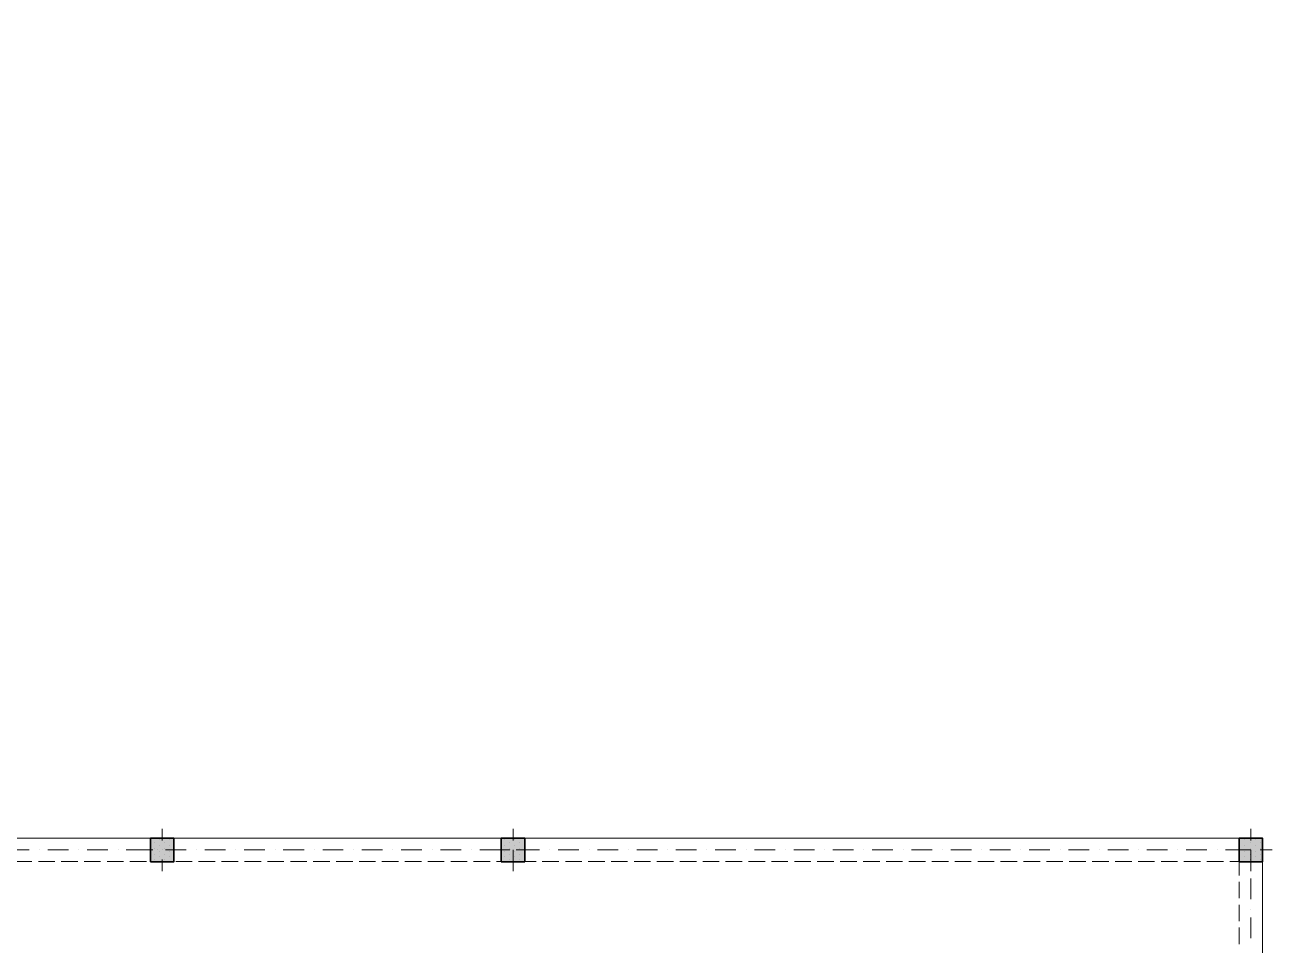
# Model space of a CAD drawing. Header units: inches. Extents: x 206002 to 410047, y 60394 to 83306.
# Drawn here: x 260475 to 271151, y 73379 to 81254 of the extents above; entities that cross this region are included whole.
import ezdxf

# ---------------------------------------------------------------- set-up
doc = ezdxf.new("R2010")
doc.units = ezdxf.units.IN
doc.header["$MEASUREMENT"] = 0
doc.layers.add('PDF_Structural - Bearing', color=7, linetype='Continuous')

msp = doc.modelspace()

# ---------------------------------------------------------------- linework, layer by layer
at = {"layer": 'PDF_Structural - Bearing', "lineweight": 18}
msp.add_lwpolyline([(271070, 74293), (240590, 74293), (240590, 81254), (237582, 81254), (237582, 74293), (207102, 74293), (207102, 65369), (216627, 65369), (216627, 63865), (261746, 63865), (261746, 65369), (271070, 65369)], close=True, dxfattribs=at)
at = {"layer": 'PDF_Structural - Bearing', "lineweight": 0}
for points in [[(261651, 74273), (261651, 74373)], [(270970, 74273), (270970, 74373)], [(261570, 74193), (261470, 74193)], [(261651, 74193), (261651, 74193)], [(261651, 74112), (261651, 74012)], [(261731, 74193), (261831, 74193)], [(264654, 74193), (264654, 74193)], [(264654, 74193), (264654, 74193)], [(270890, 74193), (270790, 74193)], [(270970, 74193), (270970, 74193)], [(270970, 74112), (270970, 74012)], [(271050, 74193), (271151, 74193)]]:
    msp.add_lwpolyline(points, dxfattribs=at)
for points in [[(264654, 74373), (264654, 74273)], [(264473, 74193), (264573, 74193)], [(264654, 74012), (264654, 74112)], [(264834, 74193), (264734, 74193)]]:
    msp.add_lwpolyline(points, close=True, dxfattribs=at)
at = {"layer": 'PDF_Structural - Bearing', "lineweight": 18}
for points in [[(260419, 74293), (260560, 74293)], [(260615, 74293), (260756, 74293)], [(260811, 74293), (260953, 74293)], [(261007, 74293), (261149, 74293)], [(261203, 74293), (261345, 74293)], [(261399, 74293), (261541, 74293)], [(261595, 74293), (261737, 74293)], [(261792, 74293), (261933, 74293)], [(261988, 74293), (262129, 74293)], [(262184, 74293), (262325, 74293)], [(262380, 74293), (262522, 74293)], [(262576, 74293), (262718, 74293)], [(262772, 74293), (262914, 74293)], [(262968, 74293), (263110, 74293)], [(263165, 74293), (263306, 74293)], [(263361, 74293), (263502, 74293)], [(263557, 74293), (263698, 74293)], [(263753, 74293), (263894, 74293)], [(263949, 74293), (264091, 74293)], [(264145, 74293), (264287, 74293)], [(264341, 74293), (264483, 74293)], [(264537, 74293), (264679, 74293)], [(264734, 74293), (264875, 74293)], [(264930, 74293), (265071, 74293)], [(265126, 74293), (265267, 74293)], [(265322, 74293), (265463, 74293)], [(265518, 74293), (265660, 74293)], [(265714, 74293), (265856, 74293)], [(265910, 74293), (266052, 74293)], [(266106, 74293), (266248, 74293)], [(266303, 74293), (266444, 74293)], [(266499, 74293), (266640, 74293)], [(266695, 74293), (266836, 74293)], [(266891, 74293), (267032, 74293)], [(267087, 74293), (267229, 74293)], [(267283, 74293), (267425, 74293)], [(267479, 74293), (267621, 74293)], [(267675, 74293), (267817, 74293)], [(267872, 74293), (268013, 74293)], [(268068, 74293), (268209, 74293)], [(268264, 74293), (268405, 74293)], [(268460, 74293), (268601, 74294)], [(268656, 74294), (268798, 74294)], [(268852, 74294), (268994, 74294)], [(269048, 74294), (269190, 74294)], [(269245, 74294), (269386, 74294)], [(269441, 74294), (269582, 74294)], [(269637, 74294), (269778, 74294)], [(269833, 74294), (269974, 74294)], [(270029, 74294), (270170, 74294)], [(270225, 74294), (270367, 74294)], [(270421, 74294), (270563, 74294)], [(270617, 74294), (270759, 74294)], [(270813, 74294), (270955, 74294)], [(271010, 74294), (271070, 74294), (271070, 74173)], [(260393, 74093), (260535, 74093)], [(260590, 74093), (260731, 74093)], [(260786, 74093), (260927, 74093)], [(260982, 74093), (261123, 74093)], [(261178, 74093), (261319, 74093)], [(261374, 74093), (261516, 74093)], [(261570, 74093), (261712, 74093)], [(261766, 74093), (261908, 74093)], [(261962, 74093), (262104, 74093)], [(262159, 74093), (262300, 74093)], [(262355, 74093), (262496, 74093)], [(262551, 74093), (262692, 74093)], [(262747, 74093), (262888, 74093)], [(262943, 74093), (263085, 74093)], [(263139, 74093), (263281, 74093)], [(263335, 74093), (263477, 74093)], [(263531, 74093), (263673, 74093)], [(263728, 74093), (263869, 74093)], [(263924, 74093), (264065, 74093)], [(264120, 74093), (264261, 74093)], [(264316, 74093), (264457, 74093)], [(264512, 74093), (264654, 74093)], [(264626, 74193), (264553, 74193), (264553, 74092), (264626, 74092)], [(264681, 74193), (264754, 74193), (264754, 74092), (264681, 74092)], [(264708, 74093), (264850, 74093)], [(264904, 74093), (265046, 74093)], [(265101, 74093), (265242, 74093)], [(265297, 74093), (265438, 74093)], [(265493, 74093), (265634, 74093)], [(265689, 74093), (265830, 74093)], [(265885, 74093), (266026, 74093)], [(266081, 74093), (266223, 74093)], [(266277, 74093), (266419, 74093)], [(266473, 74093), (266615, 74093)], [(266670, 74093), (266811, 74093)], [(266866, 74093), (267007, 74093)], [(267062, 74093), (267203, 74093)], [(267258, 74093), (267399, 74093)], [(267454, 74093), (267595, 74093)], [(267650, 74093), (267792, 74093)], [(267846, 74093), (267988, 74093)], [(268042, 74093), (268184, 74093)], [(268238, 74093), (268380, 74093)], [(268435, 74093), (268576, 74093)], [(268631, 74093), (268772, 74093)], [(268827, 74093), (268968, 74093)], [(269023, 74093), (269165, 74093)], [(269219, 74093), (269361, 74093)], [(269415, 74093), (269557, 74093)], [(269611, 74093), (269753, 74093)], [(269808, 74093), (269949, 74093)], [(270004, 74093), (270145, 74093)], [(270200, 74093), (270341, 74093)], [(270396, 74093), (270537, 74093)], [(270592, 74093), (270734, 74093)], [(270788, 74093), (270870, 74093), (270870, 73975)], [(271070, 74119), (271070, 73977)], [(270870, 73920), (270870, 73779)], [(271070, 73922), (271070, 73781)], [(270870, 73724), (270870, 73583)], [(271070, 73726), (271070, 73585)], [(270870, 73528), (270870, 73387)], [(271070, 73530), (271070, 73389)]]:
    msp.add_lwpolyline(points, dxfattribs=at)
at = {"layer": 'PDF_Structural - Bearing', "lineweight": 35}
for points in [[(261550, 74293), (261550, 74092), (261751, 74092), (261751, 74293)], [(264553, 74293), (264553, 74092), (264754, 74092), (264754, 74293)], [(264553, 74293), (264553, 74092), (264754, 74092), (264754, 74293)], [(270870, 74293), (270870, 74092), (271070, 74092), (271070, 74293)]]:
    msp.add_lwpolyline(points, close=True, dxfattribs=at)
at = {"layer": 'PDF_Structural - Bearing', "lineweight": 15}
for points in [[(261585, 74259), (261585, 74259)], [(261585, 74209), (261585, 74209)], [(261628, 74284), (261628, 74284)], [(261628, 74234), (261628, 74234)], [(261672, 74259), (261672, 74259)], [(261672, 74209), (261672, 74209)], [(261715, 74284), (261715, 74284)], [(261715, 74234), (261715, 74234)], [(264580, 74284), (264580, 74284)], [(264580, 74284), (264580, 74284)], [(264580, 74234), (264580, 74234)], [(264580, 74234), (264580, 74234)], [(264624, 74259), (264624, 74259)], [(264624, 74259), (264624, 74259)], [(264624, 74209), (264624, 74209)], [(264624, 74209), (264624, 74209)], [(264667, 74284), (264667, 74284)], [(264667, 74284), (264667, 74284)], [(264667, 74234), (264667, 74234)], [(264667, 74234), (264667, 74234)], [(264711, 74259), (264711, 74259)], [(264711, 74259), (264711, 74259)], [(264711, 74209), (264711, 74209)], [(264711, 74209), (264711, 74209)], [(270876, 74259), (270876, 74259)], [(270876, 74209), (270876, 74209)], [(270919, 74284), (270919, 74284)], [(270919, 74234), (270919, 74234)], [(270963, 74259), (270963, 74259)], [(270963, 74209), (270963, 74209)], [(271006, 74284), (271006, 74284)], [(271006, 74234), (271006, 74234)], [(271049, 74259), (271049, 74259)], [(271049, 74209), (271049, 74209)], [(261585, 74158), (261585, 74158)], [(261585, 74108), (261585, 74108)], [(261628, 74184), (261628, 74184)], [(261628, 74133), (261628, 74133)], [(261672, 74158), (261672, 74158)], [(261672, 74108), (261672, 74108)], [(261715, 74184), (261715, 74184)], [(261715, 74133), (261715, 74133)], [(264580, 74184), (264580, 74184)], [(264580, 74184), (264580, 74184)], [(264580, 74133), (264580, 74133)], [(264580, 74133), (264580, 74133)], [(264624, 74158), (264624, 74158)], [(264624, 74158), (264624, 74158)], [(264624, 74108), (264624, 74108)], [(264624, 74108), (264624, 74108)], [(264667, 74184), (264667, 74184)], [(264667, 74184), (264667, 74184)], [(264667, 74133), (264667, 74133)], [(264667, 74133), (264667, 74133)], [(264711, 74158), (264711, 74158)], [(264711, 74158), (264711, 74158)], [(264711, 74108), (264711, 74108)], [(264711, 74108), (264711, 74108)], [(270876, 74158), (270876, 74158)], [(270876, 74108), (270876, 74108)], [(270919, 74184), (270919, 74184)], [(270919, 74133), (270919, 74133)], [(270963, 74158), (270963, 74158)], [(270963, 74108), (270963, 74108)], [(271006, 74184), (271006, 74184)], [(271006, 74133), (271006, 74133)], [(271049, 74158), (271049, 74158)], [(271049, 74108), (271049, 74108)]]:
    msp.add_lwpolyline(points, dxfattribs=at)
at = {"layer": 'PDF_Structural - Bearing', "lineweight": 20}
for points in [[(260335, 74193), (260512, 74193)], [(260601, 74193), (260601, 74193)], [(260671, 74193), (260848, 74193)], [(260937, 74193), (260937, 74193)], [(261007, 74193), (261184, 74193)], [(261273, 74193), (261273, 74193)], [(261343, 74193), (261520, 74193)], [(261609, 74193), (261609, 74193)], [(261679, 74193), (261856, 74193)], [(261945, 74193), (261945, 74193)], [(262015, 74193), (262192, 74193)], [(262281, 74193), (262281, 74193)], [(262351, 74193), (262528, 74193)], [(262617, 74193), (262617, 74193)], [(262687, 74193), (262864, 74193)], [(262953, 74193), (262953, 74193)], [(263024, 74193), (263200, 74193)], [(263289, 74193), (263289, 74193)], [(263360, 74193), (263536, 74193)], [(263625, 74193), (263625, 74193)], [(263696, 74193), (263872, 74193)], [(263961, 74193), (263961, 74193)], [(264032, 74193), (264208, 74193)], [(264297, 74193), (264297, 74193)], [(264368, 74193), (264544, 74193)], [(264633, 74193), (264633, 74193)], [(264654, 74193), (264654, 74092)], [(264704, 74193), (264881, 74193)], [(264969, 74193), (264969, 74193)], [(265040, 74193), (265217, 74193)], [(265305, 74193), (265305, 74193)], [(265376, 74193), (265553, 74193)], [(265641, 74193), (265641, 74193)], [(265712, 74193), (265889, 74193)], [(265977, 74193), (265977, 74193)], [(266048, 74193), (266225, 74193)], [(266313, 74193), (266313, 74193)], [(266384, 74193), (266561, 74193)], [(266649, 74193), (266649, 74193)], [(266720, 74193), (266897, 74193)], [(266985, 74193), (266985, 74193)], [(267056, 74193), (267233, 74193)], [(267321, 74193), (267321, 74193)], [(267392, 74193), (267569, 74193)], [(267657, 74193), (267657, 74193)], [(267728, 74193), (267905, 74193)], [(267993, 74193), (267993, 74193)], [(268064, 74193), (268241, 74193)], [(268329, 74193), (268329, 74193)], [(268400, 74193), (268577, 74193)], [(268665, 74193), (268665, 74193)], [(268736, 74193), (268913, 74193)], [(269001, 74193), (269001, 74193)], [(269072, 74193), (269249, 74193)], [(269337, 74193), (269337, 74193)], [(269408, 74193), (269585, 74193)], [(269673, 74193), (269673, 74193)], [(269744, 74193), (269921, 74193)], [(270009, 74193), (270009, 74193)], [(270080, 74193), (270257, 74193)], [(270345, 74193), (270345, 74193)], [(270416, 74193), (270593, 74193)], [(270681, 74193), (270681, 74193)], [(270752, 74193), (270970, 74193), (270970, 74109)], [(270970, 74020), (270970, 74020)], [(270970, 73950), (270970, 73773)], [(270970, 73684), (270970, 73684)], [(270970, 73614), (270970, 73437)]]:
    msp.add_lwpolyline(points, dxfattribs=at)
at = {"layer": 'PDF_Structural - Bearing', "color": 7, "lineweight": 0, "true_color": 0xffffff, "transparency": 33554559}
for points in [[(261550, 74293), (261751, 74293), (261550, 74092), (261751, 74092)], [(264553, 74293), (264754, 74293), (264553, 74092), (264754, 74092)], [(264553, 74293), (264754, 74293), (264553, 74092), (264754, 74092)], [(270870, 74293), (271070, 74293), (270870, 74092), (271070, 74092)]]:
    msp.add_solid(points, dxfattribs=at)

doc.saveas('drawing.dxf')
